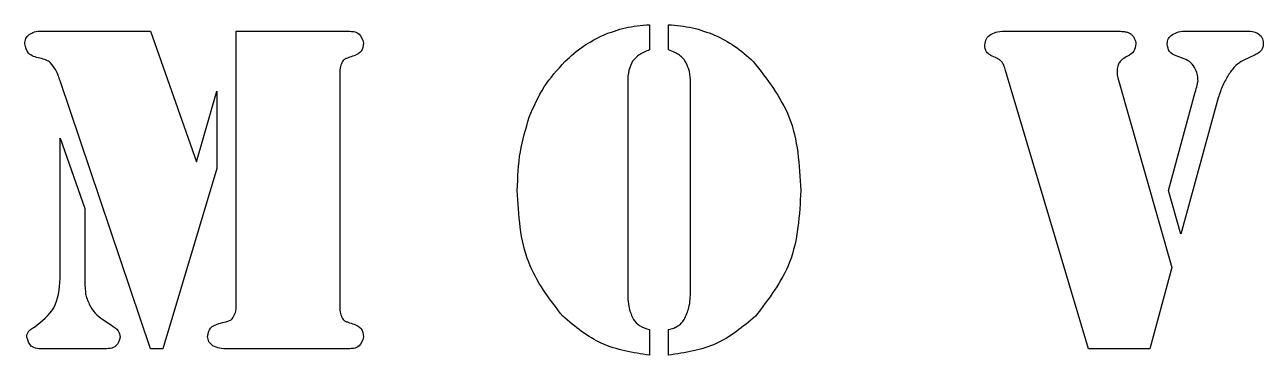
# Model space of a CAD drawing. Header units: millimetres. Extents: x 0 to 850, y -340 to 510.
# Drawn here: x 472.4 to 671, y 207.6 to 260.6 of the extents above; entities that cross this region are included whole.
import ezdxf

# ---------------------------------------------------------------- set-up
doc = ezdxf.new("R2010")
doc.units = ezdxf.units.MM
doc.layers.get('0').update_dxf_attribs({"linetype": 'CONTINUOUS'})

msp = doc.modelspace()

# ---------------------------------------------------------------- linework, layer by layer
for p, q in [((572.58, 260.65), (572.58, 256.61)), ((575.65, 256.61), (575.65, 260.65)), ((475.09, 259.64), (492.58, 259.64)), ((492.58, 259.64), (499.94, 238.68)), ((506.33, 215.74), (506.33, 259.64)), ((506.33, 259.64), (523.93, 259.64)), ((629.97, 259.64), (646.59, 259.64)), ((658.73, 259.64), (667.89, 259.64)), ((658.32, 255.19), (657.09, 255.64)), ((669.72, 255.83), (667.81, 254.93)), ((522.92, 252.84), (522.92, 215.44)), ((643, 208.64), (629.7, 253.29)), ((492.58, 208.64), (478.08, 251.64)), ((569.11, 251.38), (569.11, 217.98)), ((579.16, 217.98), (579.16, 251.38)), ((647.71, 252.13), (656.38, 221.71)), ((499.94, 238.68), (503.19, 250)), ((503.19, 250), (503.19, 237.59)), ((655.82, 234.08), (660.12, 249.81)), ((663.82, 248.91), (657.8, 227.06)), ((478.08, 219.92), (478.08, 242.45)), ((478.08, 242.45), (482.04, 231.17)), ((503.19, 237.59), (494.56, 208.64)), ((657.8, 227.06), (655.82, 234.08)), ((482.04, 231.17), (482.04, 219.92)), ((656.38, 221.71), (652.83, 208.64)), ((484.92, 213.34), (486.3, 212.45)), ((572.58, 211.74), (572.58, 207.63)), ((575.65, 207.63), (575.65, 211.74)), ((484.92, 208.64), (475.54, 208.64)), ((494.56, 208.64), (492.58, 208.64)), ((523.93, 208.64), (505.06, 208.64)), ((652.83, 208.64), (643, 208.64))]:
    msp.add_line(p, q)
for points, knots in [([(565.22, 259), (566.38, 259.44), (568.75, 260.33), (571.28, 260.54), (572.58, 260.65)], [0, 0, 0, 0, 0.4333479, 0.891057, 0.891057, 0.891057, 0.891057]), ([(575.65, 260.65), (576.95, 260.54), (579.48, 260.33), (581.87, 259.44), (583.03, 259)], [0, 0, 0, 0, 0.4582541, 0.8931695, 0.8931695, 0.8931695, 0.8931695]), ([(472.4, 257.58), (472.43, 257.89), (472.48, 258.47), (472.89, 258.89), (473.1, 259.1)], [0, 0, 0, 0, 0.1036614, 0.2013987, 0.2013987, 0.2013987, 0.2013987]), ([(473.1, 259.1), (473.37, 259.25), (473.99, 259.61), (474.7, 259.63), (475.09, 259.64)], [0, 0, 0, 0, 0.1103425, 0.246989, 0.246989, 0.246989, 0.246989]), ([(523.93, 259.64), (524.74, 259.61), (526.16, 259.57), (526.56, 258.26), (526.73, 257.69)], [0, 0, 0, 0, 0.2537707, 0.4439822, 0.4439822, 0.4439822, 0.4439822]), ([(559.02, 254.74), (559.98, 255.61), (561.86, 257.31), (564.12, 258.45), (565.22, 259)], [0, 0, 0, 0, 0.4558731, 0.88879, 0.88879, 0.88879, 0.88879]), ([(583.03, 259), (584.13, 258.45), (586.4, 257.32), (588.28, 255.61), (589.25, 254.74)], [0, 0, 0, 0, 0.4343567, 0.8906539, 0.8906539, 0.8906539, 0.8906539]), ([(626.38, 257.4), (626.42, 257.75), (626.52, 258.47), (627.09, 258.92), (627.39, 259.15)], [0, 0, 0, 0, 0.121268, 0.2471483, 0.2471483, 0.2471483, 0.2471483]), ([(627.39, 259.15), (627.73, 259.29), (628.55, 259.63), (629.44, 259.63), (629.97, 259.64)], [0, 0, 0, 0, 0.1292881, 0.3111687, 0.3111687, 0.3111687, 0.3111687]), ([(646.59, 259.64), (647.03, 259.64), (647.75, 259.64), (648.46, 259.58), (648.74, 259.56)], [0, 0, 0, 0, 0.1555097, 0.2529859, 0.2529859, 0.2529859, 0.2529859]), ([(648.74, 259.56), (648.92, 259.53), (649.25, 259.48), (649.55, 259.33), (649.69, 259.26)], [0, 0, 0, 0, 0.0634729, 0.1180903, 0.1180903, 0.1180903, 0.1180903]), ([(649.69, 259.26), (649.81, 259.16), (650.07, 258.95), (650.24, 258.67), (650.33, 258.52)], [0, 0, 0, 0, 0.0552188, 0.1161758, 0.1161758, 0.1161758, 0.1161758]), ([(650.33, 258.52), (650.4, 258.36), (650.55, 258.06), (650.58, 257.74), (650.59, 257.58)], [0, 0, 0, 0, 0.0606093, 0.1150019, 0.1150019, 0.1150019, 0.1150019]), ([(655.63, 257.54), (655.67, 257.86), (655.73, 258.49), (656.22, 258.89), (656.46, 259.1)], [0, 0, 0, 0, 0.1076933, 0.213817, 0.213817, 0.213817, 0.213817]), ([(656.46, 259.1), (656.78, 259.25), (657.49, 259.6), (658.29, 259.63), (658.73, 259.64)], [0, 0, 0, 0, 0.1248947, 0.2784706, 0.2784706, 0.2784706, 0.2784706]), ([(667.89, 259.64), (668.37, 259.64), (669.14, 259.65), (669.86, 259.4), (670.13, 259.3)], [0, 0, 0, 0, 0.1673253, 0.2684782, 0.2684782, 0.2684782, 0.2684782]), ([(670.13, 259.3), (670.39, 259.09), (670.91, 258.68), (670.99, 258.02), (671.03, 257.69)], [0, 0, 0, 0, 0.1126732, 0.2246155, 0.2246155, 0.2246155, 0.2246155]), ([(474.83, 255.27), (474.13, 255.45), (472.86, 255.79), (472.54, 257.03), (472.4, 257.58)], [0, 0, 0, 0, 0.2360082, 0.4237532, 0.4237532, 0.4237532, 0.4237532]), ([(526.73, 257.69), (526.66, 257.23), (526.54, 256.28), (525.67, 255.88), (525.23, 255.68)], [0, 0, 0, 0, 0.1557808, 0.3142667, 0.3142667, 0.3142667, 0.3142667]), ([(572.58, 256.61), (572.01, 256.39), (570.97, 255.98), (570.23, 255.15), (569.89, 254.78)], [0, 0, 0, 0, 0.2128041, 0.3876539, 0.3876539, 0.3876539, 0.3876539]), ([(577.42, 255.75), (577.18, 255.91), (576.62, 256.26), (576, 256.48), (575.65, 256.61)], [0, 0, 0, 0, 0.1024356, 0.2325304, 0.2325304, 0.2325304, 0.2325304]), ([(626.75, 256.16), (626.64, 256.33), (626.4, 256.7), (626.39, 257.15), (626.38, 257.4)], [0, 0, 0, 0, 0.0688462, 0.1541722, 0.1541722, 0.1541722, 0.1541722]), ([(650.59, 257.58), (650.53, 257.15), (650.42, 256.28), (649.66, 255.83), (649.28, 255.6)], [0, 0, 0, 0, 0.1447636, 0.293217, 0.293217, 0.293217, 0.293217]), ([(657.09, 255.64), (656.67, 255.83), (655.84, 256.21), (655.7, 257.11), (655.63, 257.54)], [0, 0, 0, 0, 0.1539168, 0.2999097, 0.2999097, 0.2999097, 0.2999097]), ([(670.75, 256.57), (670.62, 256.43), (670.33, 256.11), (669.94, 255.93), (669.72, 255.83)], [0, 0, 0, 0, 0.0656612, 0.1507834, 0.1507834, 0.1507834, 0.1507834]), ([(671.03, 257.69), (671.02, 257.48), (671.01, 257.08), (670.83, 256.73), (670.75, 256.57)], [0, 0, 0, 0, 0.0751785, 0.1374414, 0.1374414, 0.1374414, 0.1374414]), ([(476.51, 254.56), (476.3, 254.71), (475.8, 255.07), (475.18, 255.2), (474.83, 255.27)], [0, 0, 0, 0, 0.0923733, 0.2169035, 0.2169035, 0.2169035, 0.2169035]), ([(478.08, 251.64), (477.87, 252.27), (477.5, 253.33), (476.8, 254.2), (476.51, 254.56)], [0, 0, 0, 0, 0.2314485, 0.3919029, 0.3919029, 0.3919029, 0.3919029]), ([(523.37, 254.74), (523.24, 254.49), (522.93, 253.89), (522.92, 253.22), (522.92, 252.84)], [0, 0, 0, 0, 0.0994188, 0.233038, 0.233038, 0.233038, 0.233038]), ([(523.8, 255.17), (523.72, 255.12), (523.55, 255.01), (523.43, 254.84), (523.37, 254.74)], [0, 0, 0, 0, 0.03066131, 0.07210741, 0.07210741, 0.07210741, 0.07210741]), ([(525.23, 255.68), (524.91, 255.57), (524.43, 255.41), (523.95, 255.23), (523.8, 255.17)], [0, 0, 0, 0, 0.1212802, 0.1793515, 0.1793515, 0.1793515, 0.1793515]), ([(553.32, 245.83), (554.03, 247.51), (555.43, 250.8), (557.84, 253.44), (559.02, 254.74)], [0, 0, 0, 0, 0.636187, 1.252415, 1.252415, 1.252415, 1.252415]), ([(569.89, 254.78), (569.67, 254.31), (569.15, 253.24), (569.12, 252.05), (569.11, 251.38)], [0, 0, 0, 0, 0.1818274, 0.4148412, 0.4148412, 0.4148412, 0.4148412]), ([(578.49, 254.52), (578.34, 254.76), (578.05, 255.23), (577.62, 255.58), (577.42, 255.75)], [0, 0, 0, 0, 0.1006035, 0.192749, 0.192749, 0.192749, 0.192749]), ([(579.16, 251.38), (579.15, 251.98), (579.12, 253.07), (578.68, 254.07), (578.49, 254.52)], [0, 0, 0, 0, 0.2097261, 0.3807879, 0.3807879, 0.3807879, 0.3807879]), ([(589.25, 254.74), (591.47, 251.9), (596.2, 245.85), (596.64, 238.16), (596.87, 234.08)], [0, 0, 0, 0, 1.242752, 2.646483, 2.646483, 2.646483, 2.646483]), ([(628.32, 255.27), (627.98, 255.4), (627.41, 255.63), (626.94, 256.01), (626.75, 256.16)], [0, 0, 0, 0, 0.128792, 0.2136284, 0.2136284, 0.2136284, 0.2136284]), ([(629.14, 254.65), (629.04, 254.77), (628.8, 255.02), (628.49, 255.18), (628.32, 255.27)], [0, 0, 0, 0, 0.0555598, 0.1218067, 0.1218067, 0.1218067, 0.1218067]), ([(629.7, 253.29), (629.62, 253.57), (629.48, 254.05), (629.24, 254.48), (629.14, 254.65)], [0, 0, 0, 0, 0.1051233, 0.1739362, 0.1739362, 0.1739362, 0.1739362]), ([(647.96, 254.61), (647.85, 254.41), (647.62, 253.96), (647.61, 253.45), (647.6, 253.17)], [0, 0, 0, 0, 0.0784963, 0.1763079, 0.1763079, 0.1763079, 0.1763079]), ([(649.28, 255.6), (649, 255.46), (648.5, 255.2), (648.12, 254.79), (647.96, 254.61)], [0, 0, 0, 0, 0.1121336, 0.1960575, 0.1960575, 0.1960575, 0.1960575]), ([(660.19, 253.47), (659.97, 253.87), (659.53, 254.65), (658.72, 255.01), (658.32, 255.19)], [0, 0, 0, 0, 0.1561057, 0.3057662, 0.3057662, 0.3057662, 0.3057662]), ([(667.81, 254.93), (667.4, 254.67), (666.48, 254.09), (665.86, 253.2), (665.52, 252.71)], [0, 0, 0, 0, 0.1693895, 0.3795426, 0.3795426, 0.3795426, 0.3795426]), ([(647.6, 253.17), (647.6, 252.99), (647.61, 252.63), (647.68, 252.29), (647.71, 252.13)], [0, 0, 0, 0, 0.0660166, 0.1240088, 0.1240088, 0.1240088, 0.1240088]), ([(660.57, 251.64), (660.56, 251.93), (660.56, 252.57), (660.32, 253.16), (660.19, 253.47)], [0, 0, 0, 0, 0.1024101, 0.2216042, 0.2216042, 0.2216042, 0.2216042]), ([(665.52, 252.71), (665.17, 252.12), (664.45, 250.93), (664.03, 249.6), (663.82, 248.91)], [0, 0, 0, 0, 0.238769, 0.4904305, 0.4904305, 0.4904305, 0.4904305]), ([(660.12, 249.81), (660.23, 250.21), (660.4, 250.82), (660.52, 251.43), (660.57, 251.64)], [0, 0, 0, 0, 0.1465996, 0.2218159, 0.2218159, 0.2218159, 0.2218159]), ([(551.4, 234.08), (551.47, 236.16), (551.6, 240.16), (552.76, 243.99), (553.32, 245.83)], [0, 0, 0, 0, 0.730218, 1.40628, 1.40628, 1.40628, 1.40628]), ([(558.69, 213.87), (556.56, 216.65), (552.02, 222.59), (551.62, 230.09), (551.4, 234.08)], [0, 0, 0, 0, 1.206424, 2.58038, 2.58038, 2.58038, 2.58038]), ([(596.87, 234.08), (596.65, 230.09), (596.25, 222.59), (591.71, 216.65), (589.58, 213.87)], [0, 0, 0, 0, 1.373956, 2.58038, 2.58038, 2.58038, 2.58038]), ([(473.94, 212.15), (475.14, 213.08), (477.69, 215.02), (477.95, 218.24), (478.08, 219.92)], [0, 0, 0, 0, 0.513638, 1.080758, 1.080758, 1.080758, 1.080758]), ([(482.04, 219.92), (482.04, 219.43), (482.04, 218.6), (482.14, 217.78), (482.17, 217.45)], [0, 0, 0, 0, 0.1736685, 0.2907223, 0.2907223, 0.2907223, 0.2907223]), ([(482.17, 217.45), (482.24, 217.19), (482.37, 216.62), (482.62, 216.09), (482.75, 215.81)], [0, 0, 0, 0, 0.0955621, 0.2055855, 0.2055855, 0.2055855, 0.2055855]), ([(569.11, 217.98), (569.11, 217.03), (569.11, 215.42), (569.75, 213.95), (570.01, 213.34)], [0, 0, 0, 0, 0.3307232, 0.5601804, 0.5601804, 0.5601804, 0.5601804]), ([(578.15, 213.34), (578.44, 213.98), (579.12, 215.44), (579.15, 217.06), (579.16, 217.98)], [0, 0, 0, 0, 0.2432446, 0.5633037, 0.5633037, 0.5633037, 0.5633037]), ([(482.75, 215.81), (483.03, 215.3), (483.57, 214.32), (484.48, 213.66), (484.92, 213.34)], [0, 0, 0, 0, 0.201779, 0.3905983, 0.3905983, 0.3905983, 0.3905983]), ([(505.77, 213.61), (505.93, 213.89), (506.31, 214.54), (506.32, 215.3), (506.33, 215.74)], [0, 0, 0, 0, 0.113533, 0.2627976, 0.2627976, 0.2627976, 0.2627976]), ([(522.92, 215.44), (522.92, 215.05), (522.93, 214.38), (523.24, 213.79), (523.37, 213.53)], [0, 0, 0, 0, 0.1336202, 0.2330384, 0.2330384, 0.2330384, 0.2330384]), ([(501.73, 210.65), (501.82, 211.15), (502, 212.19), (503, 212.53), (503.53, 212.71)], [0, 0, 0, 0, 0.1657591, 0.3452034, 0.3452034, 0.3452034, 0.3452034]), ([(503.53, 212.71), (503.91, 212.81), (504.49, 212.95), (505.06, 213.12), (505.25, 213.18)], [0, 0, 0, 0, 0.1408664, 0.2095478, 0.2095478, 0.2095478, 0.2095478]), ([(505.25, 213.18), (505.34, 213.22), (505.54, 213.33), (505.69, 213.51), (505.77, 213.61)], [0, 0, 0, 0, 0.03571456, 0.0804088, 0.0804088, 0.0804088, 0.0804088]), ([(523.37, 213.53), (523.43, 213.43), (523.55, 213.26), (523.72, 213.15), (523.8, 213.1)], [0, 0, 0, 0, 0.04144621, 0.07210727, 0.07210727, 0.07210727, 0.07210727]), ([(523.8, 213.1), (523.95, 213.04), (524.43, 212.86), (524.91, 212.7), (525.23, 212.6)], [0, 0, 0, 0, 0.0580713, 0.1793515, 0.1793515, 0.1793515, 0.1793515]), ([(525.23, 212.6), (525.67, 212.39), (526.54, 211.99), (526.66, 211.05), (526.73, 210.58)], [0, 0, 0, 0, 0.1584857, 0.314266, 0.314266, 0.314266, 0.314266]), ([(572.58, 207.63), (569.95, 208.04), (564.74, 208.86), (560.68, 212.21), (558.69, 213.87)], [0, 0, 0, 0, 0.924035, 1.822052, 1.822052, 1.822052, 1.822052]), ([(570.01, 213.34), (570.32, 212.99), (571.01, 212.2), (572.03, 211.9), (572.58, 211.74)], [0, 0, 0, 0, 0.1632082, 0.3638052, 0.3638052, 0.3638052, 0.3638052]), ([(589.58, 213.87), (587.58, 212.21), (583.52, 208.83), (578.3, 208.03), (575.65, 207.63)], [0, 0, 0, 0, 0.900173, 1.82688, 1.82688, 1.82688, 1.82688]), ([(577.16, 212.32), (577.34, 212.45), (577.72, 212.75), (578, 213.14), (578.15, 213.34)], [0, 0, 0, 0, 0.0795659, 0.1687226, 0.1687226, 0.1687226, 0.1687226]), ([(472.74, 210.51), (472.75, 210.69), (472.75, 211.01), (472.91, 211.29), (472.98, 211.42)], [0, 0, 0, 0, 0.0624975, 0.1128858, 0.1128858, 0.1128858, 0.1128858]), ([(472.98, 211.42), (473.1, 211.54), (473.38, 211.83), (473.73, 212.03), (473.94, 212.15)], [0, 0, 0, 0, 0.0582985, 0.1416597, 0.1416597, 0.1416597, 0.1416597]), ([(487.72, 210.54), (487.55, 209.99), (487.14, 208.69), (485.73, 208.66), (484.92, 208.64)], [0, 0, 0, 0, 0.1872458, 0.4407705, 0.4407705, 0.4407705, 0.4407705]), ([(486.3, 212.45), (486.71, 212.19), (487.44, 211.72), (487.64, 210.9), (487.72, 210.54)], [0, 0, 0, 0, 0.1644868, 0.2892648, 0.2892648, 0.2892648, 0.2892648]), ([(502.57, 209.14), (502.33, 209.33), (501.83, 209.72), (501.77, 210.34), (501.73, 210.65)], [0, 0, 0, 0, 0.1049005, 0.2116498, 0.2116498, 0.2116498, 0.2116498]), ([(526.73, 210.58), (526.56, 210.02), (526.16, 208.7), (524.74, 208.66), (523.93, 208.64)], [0, 0, 0, 0, 0.1902124, 0.443983, 0.443983, 0.443983, 0.443983]), ([(575.65, 211.74), (575.94, 211.81), (576.47, 211.94), (576.95, 212.2), (577.16, 212.32)], [0, 0, 0, 0, 0.1060454, 0.1913117, 0.1913117, 0.1913117, 0.1913117]), ([(475.54, 208.64), (474.73, 208.65), (473.33, 208.68), (472.92, 209.96), (472.74, 210.51)], [0, 0, 0, 0, 0.2532841, 0.4375753, 0.4375753, 0.4375753, 0.4375753]), ([(505.06, 208.64), (504.57, 208.64), (503.71, 208.66), (502.92, 209), (502.57, 209.14)], [0, 0, 0, 0, 0.1704272, 0.3007871, 0.3007871, 0.3007871, 0.3007871])]:
    msp.add_open_spline(points, degree=3, knots=knots)

doc.saveas('drawing.dxf')
